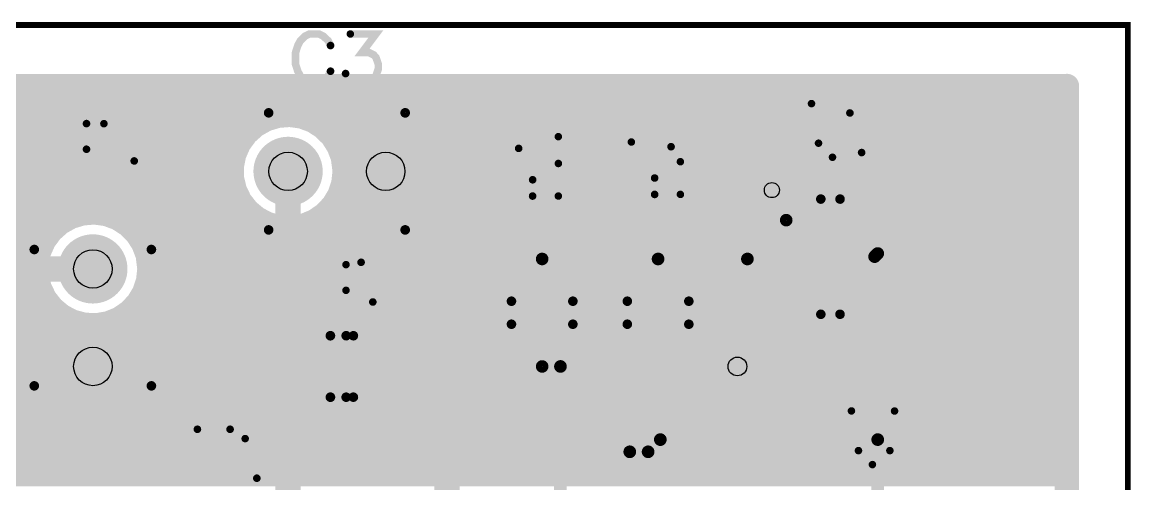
# Model space of a CAD drawing. Extents: x 0 to 1.75, y 0 to 1.35.
# Drawn here: x 0.617 to 1.753, y 0.88 to 1.353 of the extents above; entities that cross this region are included whole.
import ezdxf

# ---------------------------------------------------------------- set-up
doc = ezdxf.new("R2010")
doc.units = 0
for name, color, linetype in [('Board_Outline', 13, 'CONTINUOUS'), ('Bottom', 6, 'CONTINUOUS'), ('Bottom_Mask', 10, 'CONTINUOUS'), ('Drill_Bottom', 8, 'CONTINUOUS'), ('Drill_Top', 7, 'CONTINUOUS'), ('Top', 5, 'CONTINUOUS'), ('Top_Mask', 3, 'CONTINUOUS'), ('Top_Paste', 4, 'CONTINUOUS'), ('Top_Silk', 2, 'CONTINUOUS')]:
    doc.layers.add(name, color=color, linetype=linetype)

msp = doc.modelspace()

# ---------------------------------------------------------------- linework, layer by layer
at = {"layer": 'Board_Outline', "linetype": 'CONTINUOUS', "const_width": 0.006}
msp.add_lwpolyline([(0, 1.35), (0, 0), (1.75, 0), (1.75, 1.35), (0, 1.35)], dxfattribs=at)
at = {"layer": 'Bottom', "linetype": 'CONTINUOUS'}
for points, const_width in [([(1.675, 1.2875), (0.0625, 1.2875)], 0.025), ([(1.6875, 1.2875), (1.675, 1.2875)], 0.025), ([(1.6875, 0.0625), (1.6875, 1.2875)], 0.025), ([(0.065, 1.2626), (1.685, 1.2626)], 0.025), ([(0.8562, 1.2473), (0.8671, 1.2534)], 0.025), ([(0.8671, 1.2534), (0.879, 1.257)], 0.025), ([(0.879, 1.257), (0.8915, 1.258)], 0.025), ([(0.8915, 1.258), (0.9038, 1.2563)], 0.025), ([(0.9038, 1.2563), (0.9155, 1.252)], 0.025), ([(0.9155, 1.252), (0.926, 1.2452)], 0.025), ([(0.065, 1.2378), (0.8434, 1.2378)], 0.025), ([(0.8395, 1.2289), (0.8469, 1.239)], 0.025), ([(0.8469, 1.239), (0.8562, 1.2473)], 0.025), ([(0.926, 1.2452), (0.9349, 1.2364)], 0.025), ([(0.9363, 1.2378), (1.685, 1.2378)], 0.025), ([(0.8345, 1.2175), (0.8395, 1.2289)], 0.025), ([(0.9349, 1.2364), (0.9416, 1.2259)], 0.025), ([(0.9416, 1.2259), (0.946, 1.2143)], 0.025), ([(0.832, 1.2053), (0.8345, 1.2175)], 0.025), ([(0.946, 1.2143), (0.9478, 1.2)], 0.025), ([(0.065, 1.2129), (0.8309, 1.2129)], 0.025), ([(0.8322, 1.1928), (0.832, 1.2053)], 0.025), ([(0.9488, 1.2129), (1.685, 1.2129)], 0.025), ([(0.8351, 1.1807), (0.8322, 1.1928)], 0.025), ([(0.9478, 1.2), (0.9464, 1.1876)], 0.025), ([(0.9898, 1.2), (1.15, 1.2)], 0.026), ([(0.9898, 1.2), (0.9898, 1.1)], 0.026), ([(1.15, 1.2), (1.35, 1)], 0.026), ([(0.065, 1.188), (0.8305, 1.188)], 0.025), ([(0.8405, 1.1694), (0.8351, 1.1807)], 0.025), ([(0.9464, 1.1876), (0.9425, 1.1758)], 0.025), ([(0.9492, 1.188), (1.685, 1.188)], 0.025), ([(0.8482, 1.1596), (0.8405, 1.1694)], 0.025), ([(0.9425, 1.1758), (0.9361, 1.1651)], 0.025), ([(0.065, 1.1632), (0.8426, 1.1632)], 0.025), ([(0.679, 1.157), (0.6915, 1.158)], 0.025), ([(0.6915, 1.158), (0.7038, 1.1563)], 0.025), ([(0.8578, 1.1516), (0.8482, 1.1596)], 0.025), ([(0.9361, 1.1651), (0.9275, 1.156)], 0.025), ([(0.9371, 1.1632), (1.685, 1.1632)], 0.025), ([(0.6469, 1.139), (0.6562, 1.1473)], 0.025), ([(0.6562, 1.1473), (0.6671, 1.1534)], 0.025), ([(0.6671, 1.1534), (0.679, 1.157)], 0.025), ([(0.7038, 1.1563), (0.7155, 1.152)], 0.025), ([(0.7155, 1.152), (0.726, 1.1452)], 0.025), ([(0.8688, 1.1459), (0.8578, 1.1516)], 0.025), ([(0.8809, 1.1427), (0.8688, 1.1459)], 0.025), ([(0.9172, 1.1489), (0.9057, 1.1442)], 0.025), ([(0.9275, 1.156), (0.9172, 1.1489)], 0.025), ([(0.065, 1.1383), (0.6438, 1.1383)], 0.025), ([(0.6395, 1.1289), (0.6469, 1.139)], 0.025), ([(0.726, 1.1452), (0.7349, 1.1364)], 0.025), ([(0.7349, 1.1364), (0.7416, 1.1259)], 0.025), ([(0.7359, 1.1383), (1.685, 1.1383)], 0.025), ([(0.8934, 1.1421), (0.8809, 1.1427)], 0.025), ([(0.9057, 1.1442), (0.8934, 1.1421)], 0.025), ([(0.6345, 1.1175), (0.6395, 1.1289)], 0.025), ([(0.7416, 1.1259), (0.746, 1.1143)], 0.025), ([(0.065, 1.1134), (0.6309, 1.1134)], 0.025), ([(0.632, 1.1053), (0.6345, 1.1175)], 0.025), ([(0.746, 1.1143), (0.7478, 1.1)], 0.025), ([(0.7488, 1.1134), (1.685, 1.1134)], 0.025), ([(0.6322, 1.0928), (0.632, 1.1053)], 0.025), ([(0.9898, 1.1), (0.8898, 1)], 0.026), ([(0.6351, 1.0807), (0.6322, 1.0928)], 0.025), ([(0.7478, 1.1), (0.7464, 1.0876)], 0.025), ([(0.065, 1.0885), (0.6305, 1.0885)], 0.025), ([(0.6405, 1.0694), (0.6351, 1.0807)], 0.025), ([(0.7464, 1.0876), (0.7425, 1.0758)], 0.025), ([(0.7492, 1.0885), (1.685, 1.0885)], 0.025), ([(0.6482, 1.0596), (0.6405, 1.0694)], 0.025), ([(0.7425, 1.0758), (0.7361, 1.0651)], 0.025), ([(0.065, 1.0637), (0.6422, 1.0637)], 0.025), ([(0.6578, 1.0516), (0.6482, 1.0596)], 0.025), ([(0.7275, 1.056), (0.7172, 1.0489)], 0.025), ([(0.7361, 1.0651), (0.7275, 1.056)], 0.025), ([(0.7375, 1.0637), (1.685, 1.0637)], 0.025), ([(0.6688, 1.0459), (0.6578, 1.0516)], 0.025), ([(0.6809, 1.0427), (0.6688, 1.0459)], 0.025), ([(0.7057, 1.0442), (0.6934, 1.0421)], 0.025), ([(0.7172, 1.0489), (0.7057, 1.0442)], 0.025), ([(0.065, 1.0388), (1.685, 1.0388)], 0.025), ([(0.6934, 1.0421), (0.6809, 1.0427)], 0.025), ([(0.065, 1.0139), (1.685, 1.0139)], 0.025), ([(0.5898, 0.9), (0.6898, 1)], 0.026), ([(0.8898, 1), (0.6898, 1)], 0.026), ([(0.065, 0.9891), (1.685, 0.9891)], 0.025), ([(0.065, 0.9642), (1.685, 0.9642)], 0.025), ([(0.065, 0.9393), (1.685, 0.9393)], 0.025), ([(0.065, 0.9145), (1.685, 0.9145)], 0.025), ([(0.065, 0.8896), (1.685, 0.8896)], 0.025)]:
    msp.add_lwpolyline(points, dxfattribs=dict(at, const_width=const_width))
for points, const_width in [([(1.6688, 1.2875, 1), (1.6813, 1.2875, 1), (1.6688, 1.2875, 1)], 0.0125), ([(1.6688, 1.2875, 1), (1.6813, 1.2875, 1), (1.6688, 1.2875, 1)], 0.0125), ([(1.6812, 1.2875, 1), (1.6938, 1.2875, 1), (1.6812, 1.2875, 1)], 0.0125), ([(1.6812, 1.2875, 1), (1.6938, 1.2875, 1), (1.6812, 1.2875, 1)], 0.0125), ([(0.8608, 1.2534, 1), (0.8733, 1.2534, 1), (0.8608, 1.2534, 1)], 0.0125), ([(0.8608, 1.2534, 1), (0.8733, 1.2534, 1), (0.8608, 1.2534, 1)], 0.0125), ([(0.8728, 1.257, 1), (0.8853, 1.257, 1), (0.8728, 1.257, 1)], 0.0125), ([(0.8728, 1.257, 1), (0.8853, 1.257, 1), (0.8728, 1.257, 1)], 0.0125), ([(0.8852, 1.258, 1), (0.8977, 1.258, 1), (0.8852, 1.258, 1)], 0.0125), ([(0.8852, 1.258, 1), (0.8977, 1.258, 1), (0.8852, 1.258, 1)], 0.0125), ([(0.8976, 1.2563, 1), (0.9101, 1.2563, 1), (0.8976, 1.2563, 1)], 0.0125), ([(0.8976, 1.2563, 1), (0.9101, 1.2563, 1), (0.8976, 1.2563, 1)], 0.0125), ([(0.9093, 1.252, 1), (0.9218, 1.252, 1), (0.9093, 1.252, 1)], 0.0125), ([(0.9093, 1.252, 1), (0.9218, 1.252, 1), (0.9093, 1.252, 1)], 0.0125), ([(0.8406, 1.239, 1), (0.8531, 1.239, 1), (0.8406, 1.239, 1)], 0.0125), ([(0.8406, 1.239, 1), (0.8531, 1.239, 1), (0.8406, 1.239, 1)], 0.0125), ([(0.8499, 1.2473, 1), (0.8624, 1.2473, 1), (0.8499, 1.2473, 1)], 0.0125), ([(0.8499, 1.2473, 1), (0.8624, 1.2473, 1), (0.8499, 1.2473, 1)], 0.0125), ([(0.9198, 1.2452, 1), (0.9323, 1.2452, 1), (0.9198, 1.2452, 1)], 0.0125), ([(0.9198, 1.2452, 1), (0.9323, 1.2452, 1), (0.9198, 1.2452, 1)], 0.0125), ([(0.8333, 1.2289, 1), (0.8458, 1.2289, 1), (0.8333, 1.2289, 1)], 0.0125), ([(0.8333, 1.2289, 1), (0.8458, 1.2289, 1), (0.8333, 1.2289, 1)], 0.0125), ([(0.9286, 1.2364, 1), (0.9411, 1.2364, 1), (0.9286, 1.2364, 1)], 0.0125), ([(0.9286, 1.2364, 1), (0.9411, 1.2364, 1), (0.9286, 1.2364, 1)], 0.0125), ([(0.9354, 1.2259, 1), (0.9479, 1.2259, 1), (0.9354, 1.2259, 1)], 0.0125), ([(0.9354, 1.2259, 1), (0.9479, 1.2259, 1), (0.9354, 1.2259, 1)], 0.0125), ([(0.8282, 1.2175, 1), (0.8407, 1.2175, 1), (0.8282, 1.2175, 1)], 0.0125), ([(0.8282, 1.2175, 1), (0.8407, 1.2175, 1), (0.8282, 1.2175, 1)], 0.0125), ([(0.9055, 1.2, 1), (0.874, 1.2, 1), (0.9055, 1.2, 1)], 0.0315), ([(0.9397, 1.2143, 1), (0.9522, 1.2143, 1), (0.9397, 1.2143, 1)], 0.0125), ([(0.9397, 1.2143, 1), (0.9522, 1.2143, 1), (0.9397, 1.2143, 1)], 0.0125), ([(0.8258, 1.2053, 1), (0.8383, 1.2053, 1), (0.8258, 1.2053, 1)], 0.0125), ([(0.8258, 1.2053, 1), (0.8383, 1.2053, 1), (0.8258, 1.2053, 1)], 0.0125), ([(0.826, 1.1928, 1), (0.8385, 1.1928, 1), (0.826, 1.1928, 1)], 0.0125), ([(0.826, 1.1928, 1), (0.8385, 1.1928, 1), (0.826, 1.1928, 1)], 0.0125), ([(0.9415, 1.2, 1), (0.954, 1.2, 1), (0.9415, 1.2, 1)], 0.0125), ([(0.9415, 1.2, 1), (0.954, 1.2, 1), (0.9415, 1.2, 1)], 0.0125), ([(0.9833, 1.2, 1), (0.9963, 1.2, 1), (0.9833, 1.2, 1)], 0.013), ([(0.9833, 1.2, 1), (0.9963, 1.2, 1), (0.9833, 1.2, 1)], 0.013), ([(1.1435, 1.2, 1), (1.1565, 1.2, 1), (1.1435, 1.2, 1)], 0.013), ([(1.1435, 1.2, 1), (1.1565, 1.2, 1), (1.1435, 1.2, 1)], 0.013), ([(0.8288, 1.1807, 1), (0.8413, 1.1807, 1), (0.8288, 1.1807, 1)], 0.0125), ([(0.8288, 1.1807, 1), (0.8413, 1.1807, 1), (0.8288, 1.1807, 1)], 0.0125), ([(0.9402, 1.1876, 1), (0.9527, 1.1876, 1), (0.9402, 1.1876, 1)], 0.0125), ([(0.9402, 1.1876, 1), (0.9527, 1.1876, 1), (0.9402, 1.1876, 1)], 0.0125), ([(0.8342, 1.1694, 1), (0.8467, 1.1694, 1), (0.8342, 1.1694, 1)], 0.0125), ([(0.8342, 1.1694, 1), (0.8467, 1.1694, 1), (0.8342, 1.1694, 1)], 0.0125), ([(0.9362, 1.1758, 1), (0.9487, 1.1758, 1), (0.9362, 1.1758, 1)], 0.0125), ([(0.9362, 1.1758, 1), (0.9487, 1.1758, 1), (0.9362, 1.1758, 1)], 0.0125), ([(0.6852, 1.158, 1), (0.6977, 1.158, 1), (0.6852, 1.158, 1)], 0.0125), ([(0.6852, 1.158, 1), (0.6977, 1.158, 1), (0.6852, 1.158, 1)], 0.0125), ([(0.8419, 1.1596, 1), (0.8544, 1.1596, 1), (0.8419, 1.1596, 1)], 0.0125), ([(0.8419, 1.1596, 1), (0.8544, 1.1596, 1), (0.8419, 1.1596, 1)], 0.0125), ([(0.9298, 1.1651, 1), (0.9423, 1.1651, 1), (0.9298, 1.1651, 1)], 0.0125), ([(0.9298, 1.1651, 1), (0.9423, 1.1651, 1), (0.9298, 1.1651, 1)], 0.0125), ([(0.6499, 1.1473, 1), (0.6624, 1.1473, 1), (0.6499, 1.1473, 1)], 0.0125), ([(0.6499, 1.1473, 1), (0.6624, 1.1473, 1), (0.6499, 1.1473, 1)], 0.0125), ([(0.6608, 1.1534, 1), (0.6733, 1.1534, 1), (0.6608, 1.1534, 1)], 0.0125), ([(0.6608, 1.1534, 1), (0.6733, 1.1534, 1), (0.6608, 1.1534, 1)], 0.0125), ([(0.6728, 1.157, 1), (0.6853, 1.157, 1), (0.6728, 1.157, 1)], 0.0125), ([(0.6728, 1.157, 1), (0.6853, 1.157, 1), (0.6728, 1.157, 1)], 0.0125), ([(0.6976, 1.1563, 1), (0.7101, 1.1563, 1), (0.6976, 1.1563, 1)], 0.0125), ([(0.6976, 1.1563, 1), (0.7101, 1.1563, 1), (0.6976, 1.1563, 1)], 0.0125), ([(0.7093, 1.152, 1), (0.7218, 1.152, 1), (0.7093, 1.152, 1)], 0.0125), ([(0.7093, 1.152, 1), (0.7218, 1.152, 1), (0.7093, 1.152, 1)], 0.0125), ([(0.8515, 1.1516, 1), (0.864, 1.1516, 1), (0.8515, 1.1516, 1)], 0.0125), ([(0.8515, 1.1516, 1), (0.864, 1.1516, 1), (0.8515, 1.1516, 1)], 0.0125), ([(0.8626, 1.1459, 1), (0.8751, 1.1459, 1), (0.8626, 1.1459, 1)], 0.0125), ([(0.8626, 1.1459, 1), (0.8751, 1.1459, 1), (0.8626, 1.1459, 1)], 0.0125), ([(0.911, 1.1489, 1), (0.9235, 1.1489, 1), (0.911, 1.1489, 1)], 0.0125), ([(0.911, 1.1489, 1), (0.9235, 1.1489, 1), (0.911, 1.1489, 1)], 0.0125), ([(0.9213, 1.156, 1), (0.9338, 1.156, 1), (0.9213, 1.156, 1)], 0.0125), ([(0.9213, 1.156, 1), (0.9338, 1.156, 1), (0.9213, 1.156, 1)], 0.0125), ([(0.6406, 1.139, 1), (0.6531, 1.139, 1), (0.6406, 1.139, 1)], 0.0125), ([(0.6406, 1.139, 1), (0.6531, 1.139, 1), (0.6406, 1.139, 1)], 0.0125), ([(0.7198, 1.1452, 1), (0.7323, 1.1452, 1), (0.7198, 1.1452, 1)], 0.0125), ([(0.7198, 1.1452, 1), (0.7323, 1.1452, 1), (0.7198, 1.1452, 1)], 0.0125), ([(0.7286, 1.1364, 1), (0.7411, 1.1364, 1), (0.7286, 1.1364, 1)], 0.0125), ([(0.7286, 1.1364, 1), (0.7411, 1.1364, 1), (0.7286, 1.1364, 1)], 0.0125), ([(0.8746, 1.1427, 1), (0.8871, 1.1427, 1), (0.8746, 1.1427, 1)], 0.0125), ([(0.8746, 1.1427, 1), (0.8871, 1.1427, 1), (0.8746, 1.1427, 1)], 0.0125), ([(0.8871, 1.1421, 1), (0.8996, 1.1421, 1), (0.8871, 1.1421, 1)], 0.0125), ([(0.8871, 1.1421, 1), (0.8996, 1.1421, 1), (0.8871, 1.1421, 1)], 0.0125), ([(0.8994, 1.1442, 1), (0.9119, 1.1442, 1), (0.8994, 1.1442, 1)], 0.0125), ([(0.8994, 1.1442, 1), (0.9119, 1.1442, 1), (0.8994, 1.1442, 1)], 0.0125), ([(0.6333, 1.1289, 1), (0.6458, 1.1289, 1), (0.6333, 1.1289, 1)], 0.0125), ([(0.6333, 1.1289, 1), (0.6458, 1.1289, 1), (0.6333, 1.1289, 1)], 0.0125), ([(0.7354, 1.1259, 1), (0.7479, 1.1259, 1), (0.7354, 1.1259, 1)], 0.0125), ([(0.7354, 1.1259, 1), (0.7479, 1.1259, 1), (0.7354, 1.1259, 1)], 0.0125), ([(0.6282, 1.1175, 1), (0.6407, 1.1175, 1), (0.6282, 1.1175, 1)], 0.0125), ([(0.6282, 1.1175, 1), (0.6407, 1.1175, 1), (0.6282, 1.1175, 1)], 0.0125), ([(0.7055, 1.1, 1), (0.674, 1.1, 1), (0.7055, 1.1, 1)], 0.0315), ([(0.7397, 1.1143, 1), (0.7522, 1.1143, 1), (0.7397, 1.1143, 1)], 0.0125), ([(0.7397, 1.1143, 1), (0.7522, 1.1143, 1), (0.7397, 1.1143, 1)], 0.0125), ([(0.6258, 1.1053, 1), (0.6383, 1.1053, 1), (0.6258, 1.1053, 1)], 0.0125), ([(0.6258, 1.1053, 1), (0.6383, 1.1053, 1), (0.6258, 1.1053, 1)], 0.0125), ([(0.9833, 1.1, 1), (0.9963, 1.1, 1), (0.9833, 1.1, 1)], 0.013), ([(0.9833, 1.1, 1), (0.9963, 1.1, 1), (0.9833, 1.1, 1)], 0.013), ([(0.626, 1.0928, 1), (0.6385, 1.0928, 1), (0.626, 1.0928, 1)], 0.0125), ([(0.626, 1.0928, 1), (0.6385, 1.0928, 1), (0.626, 1.0928, 1)], 0.0125), ([(0.7415, 1.1, 1), (0.754, 1.1, 1), (0.7415, 1.1, 1)], 0.0125), ([(0.7415, 1.1, 1), (0.754, 1.1, 1), (0.7415, 1.1, 1)], 0.0125), ([(0.6288, 1.0807, 1), (0.6413, 1.0807, 1), (0.6288, 1.0807, 1)], 0.0125), ([(0.6288, 1.0807, 1), (0.6413, 1.0807, 1), (0.6288, 1.0807, 1)], 0.0125), ([(0.7402, 1.0876, 1), (0.7527, 1.0876, 1), (0.7402, 1.0876, 1)], 0.0125), ([(0.7402, 1.0876, 1), (0.7527, 1.0876, 1), (0.7402, 1.0876, 1)], 0.0125), ([(0.6342, 1.0694, 1), (0.6467, 1.0694, 1), (0.6342, 1.0694, 1)], 0.0125), ([(0.6342, 1.0694, 1), (0.6467, 1.0694, 1), (0.6342, 1.0694, 1)], 0.0125), ([(0.7362, 1.0758, 1), (0.7487, 1.0758, 1), (0.7362, 1.0758, 1)], 0.0125), ([(0.7362, 1.0758, 1), (0.7487, 1.0758, 1), (0.7362, 1.0758, 1)], 0.0125), ([(0.6419, 1.0596, 1), (0.6544, 1.0596, 1), (0.6419, 1.0596, 1)], 0.0125), ([(0.6419, 1.0596, 1), (0.6544, 1.0596, 1), (0.6419, 1.0596, 1)], 0.0125), ([(0.7213, 1.056, 1), (0.7338, 1.056, 1), (0.7213, 1.056, 1)], 0.0125), ([(0.7213, 1.056, 1), (0.7338, 1.056, 1), (0.7213, 1.056, 1)], 0.0125), ([(0.7298, 1.0651, 1), (0.7423, 1.0651, 1), (0.7298, 1.0651, 1)], 0.0125), ([(0.7298, 1.0651, 1), (0.7423, 1.0651, 1), (0.7298, 1.0651, 1)], 0.0125), ([(0.6515, 1.0516, 1), (0.664, 1.0516, 1), (0.6515, 1.0516, 1)], 0.0125), ([(0.6515, 1.0516, 1), (0.664, 1.0516, 1), (0.6515, 1.0516, 1)], 0.0125), ([(0.6626, 1.0459, 1), (0.6751, 1.0459, 1), (0.6626, 1.0459, 1)], 0.0125), ([(0.6626, 1.0459, 1), (0.6751, 1.0459, 1), (0.6626, 1.0459, 1)], 0.0125), ([(0.6994, 1.0442, 1), (0.7119, 1.0442, 1), (0.6994, 1.0442, 1)], 0.0125), ([(0.6994, 1.0442, 1), (0.7119, 1.0442, 1), (0.6994, 1.0442, 1)], 0.0125), ([(0.711, 1.0489, 1), (0.7235, 1.0489, 1), (0.711, 1.0489, 1)], 0.0125), ([(0.711, 1.0489, 1), (0.7235, 1.0489, 1), (0.711, 1.0489, 1)], 0.0125), ([(0.6746, 1.0427, 1), (0.6871, 1.0427, 1), (0.6746, 1.0427, 1)], 0.0125), ([(0.6746, 1.0427, 1), (0.6871, 1.0427, 1), (0.6746, 1.0427, 1)], 0.0125), ([(0.6871, 1.0421, 1), (0.6996, 1.0421, 1), (0.6871, 1.0421, 1)], 0.0125), ([(0.6871, 1.0421, 1), (0.6996, 1.0421, 1), (0.6871, 1.0421, 1)], 0.0125), ([(0.6833, 1, 1), (0.6963, 1, 1), (0.6833, 1, 1)], 0.013), ([(0.6833, 1, 1), (0.6963, 1, 1), (0.6833, 1, 1)], 0.013), ([(0.8833, 1, 1), (0.8963, 1, 1), (0.8833, 1, 1)], 0.013), ([(0.8833, 1, 1), (0.8963, 1, 1), (0.8833, 1, 1)], 0.013), ([(1.36, 1, 1), (1.34, 1, 1), (1.36, 1, 1)], 0.02), ([(1.3435, 1, 1), (1.3565, 1, 1), (1.3435, 1, 1)], 0.013)]:
    msp.add_lwpolyline(points, format="xyb", dxfattribs=dict(at, const_width=const_width))
at = {"layer": 'Bottom'}
for points in [[(0.9583, 1.2315), (1.0213, 1.2315), (0.9583, 1.1685), (1.0213, 1.1685)], [(0.6583, 1.0315), (0.7213, 1.0315), (0.6583, 0.9685), (0.7213, 0.9685)]]:
    msp.add_solid(points, dxfattribs=at)
at = {"layer": 'Bottom_Mask', "linetype": 'CONTINUOUS', "const_width": 0.0355}
for points in [[(0.9075, 1.2, 1), (0.872, 1.2, 1), (0.9075, 1.2, 1)], [(0.872, 1.2, 1), (0.9075, 1.2, 1), (0.872, 1.2, 1)], [(0.7075, 1.1, 1), (0.672, 1.1, 1), (0.7075, 1.1, 1)], [(0.672, 1.1, 1), (0.7075, 1.1, 1), (0.672, 1.1, 1)]]:
    msp.add_lwpolyline(points, format="xyb", dxfattribs=at)
at = {"layer": 'Bottom_Mask'}
for points in [[(0.9543, 1.2355), (1.0253, 1.2355), (0.9543, 1.1645), (1.0253, 1.1645)], [(0.6543, 1.0355), (0.7253, 1.0355), (0.6543, 0.9645), (0.7253, 0.9645)]]:
    msp.add_solid(points, dxfattribs=at)
at = {"layer": 'Drill_Bottom'}
for centre, radius in [((0.8898, 1.2), 0.0197), ((0.9898, 1.2), 0.0197), ((0.6898, 1.1), 0.0197), ((0.6898, 1), 0.0197), ((1.35, 1), 0.0096)]:
    msp.add_circle(centre, radius, dxfattribs=at)
at = {"layer": 'Drill_Top'}
for centre, radius in [((0.8898, 1.2), 0.0197), ((0.9898, 1.2), 0.0197), ((0.6898, 1.1), 0.0197), ((0.6898, 1), 0.0197), ((1.35, 1), 0.0096)]:
    msp.add_circle(centre, radius, dxfattribs=at)
at = {"layer": 'Top', "linetype": 'CONTINUOUS'}
for points, const_width in [([(0.9055, 1.2, 1), (0.874, 1.2, 1), (0.9055, 1.2, 1)], 0.0315), ([(0.8833, 1.2, 1), (0.8963, 1.2, 1), (0.8833, 1.2, 1)], 0.013), ([(0.9833, 1.2, 1), (0.9963, 1.2, 1), (0.9833, 1.2, 1)], 0.013), ([(0.9895, 1.1938, 1), (1.0025, 1.1938, 1), (0.9895, 1.1938, 1)], 0.013), ([(0.9895, 1.1938, 1), (1.0025, 1.1938, 1), (0.9895, 1.1938, 1)], 0.013), ([(1.3968, 1.15, 1), (1.4032, 1.15, 1), (1.3968, 1.15, 1)], 0.0065), ([(0.7055, 1.1, 1), (0.674, 1.1, 1), (0.7055, 1.1, 1)], 0.0315), ([(0.6833, 1.1, 1), (0.6963, 1.1, 1), (0.6833, 1.1, 1)], 0.013), ([(1.1468, 1.1102, 1), (1.1532, 1.1102, 1), (1.1468, 1.1102, 1)], 0.0065), ([(1.2655, 1.1102, 1), (1.272, 1.1102, 1), (1.2655, 1.1102, 1)], 0.0065), ([(1.2655, 1.1102, 1), (1.272, 1.1102, 1), (1.2655, 1.1102, 1)], 0.0065), ([(1.357, 1.1102, 1), (1.3635, 1.1102, 1), (1.357, 1.1102, 1)], 0.0065), ([(1.357, 1.1102, 1), (1.3635, 1.1102, 1), (1.357, 1.1102, 1)], 0.0065), ([(1.4873, 1.1126, 1), (1.4938, 1.1126, 1), (1.4873, 1.1126, 1)], 0.0065), ([(1.4905, 1.1158, 1), (1.497, 1.1158, 1), (1.4905, 1.1158, 1)], 0.0065), ([(1.4905, 1.1158, 1), (1.497, 1.1158, 1), (1.4905, 1.1158, 1)], 0.0065), ([(1.3935, 1.0752, 1), (1.4065, 1.0752, 1), (1.3935, 1.0752, 1)], 0.013), ([(1.3935, 1.05, 1), (1.4065, 1.05, 1), (1.3935, 1.05, 1)], 0.013), ([(1.3935, 1.05, 1), (1.4065, 1.05, 1), (1.3935, 1.05, 1)], 0.013), ([(0.8833, 1, 1), (0.8963, 1, 1), (0.8833, 1, 1)], 0.013), ([(0.8833, 1, 1), (0.8963, 1, 1), (0.8833, 1, 1)], 0.013), ([(0.9895, 1, 1), (1.0025, 1, 1), (0.9895, 1, 1)], 0.013), ([(0.9895, 1, 1), (1.0025, 1, 1), (0.9895, 1, 1)], 0.013), ([(0.9935, 1, 1), (1.0065, 1, 1), (0.9935, 1, 1)], 0.013), ([(0.9935, 1, 1), (1.0065, 1, 1), (0.9935, 1, 1)], 0.013), ([(1.2622, 1, 1), (1.2752, 1, 1), (1.2622, 1, 1)], 0.013), ([(1.36, 1, 1), (1.34, 1, 1), (1.36, 1, 1)], 0.02), ([(1.3435, 1, 1), (1.3565, 1, 1), (1.3435, 1, 1)], 0.013), ([(1.3435, 1, 1), (1.3565, 1, 1), (1.3435, 1, 1)], 0.013), ([(1.1468, 1, 1), (1.1532, 1, 1), (1.1468, 1, 1)], 0.0065), ([(1.1655, 1, 1), (1.172, 1, 1), (1.1655, 1, 1)], 0.0065), ([(1.1655, 1, 1), (1.172, 1, 1), (1.1655, 1, 1)], 0.0065), ([(1.0459, 0.9476, 1), (1.0589, 0.9476, 1), (1.0459, 0.9476, 1)], 0.013), ([(1.0459, 0.9476, 1), (1.0589, 0.9476, 1), (1.0459, 0.9476, 1)], 0.013), ([(1.2678, 0.925, 1), (1.2743, 0.925, 1), (1.2678, 0.925, 1)], 0.0065), ([(1.2678, 0.925, 1), (1.2743, 0.925, 1), (1.2678, 0.925, 1)], 0.0065), ([(1.4905, 0.925, 1), (1.497, 0.925, 1), (1.4905, 0.925, 1)], 0.0065), ([(1.4905, 0.925, 1), (1.497, 0.925, 1), (1.4905, 0.925, 1)], 0.0065), ([(1.4905, 0.925, 1), (1.497, 0.925, 1), (1.4905, 0.925, 1)], 0.0065), ([(1.2365, 0.9125, 1), (1.243, 0.9125, 1), (1.2365, 0.9125, 1)], 0.0065), ([(1.2553, 0.9125, 1), (1.2618, 0.9125, 1), (1.2553, 0.9125, 1)], 0.0065), ([(1.2553, 0.9125, 1), (1.2618, 0.9125, 1), (1.2553, 0.9125, 1)], 0.0065)]:
    msp.add_lwpolyline(points, format="xyb", dxfattribs=dict(at, const_width=const_width))
for points, const_width in [([(0.8898, 1.2), (0.8898, 1)], 0.026), ([(0.996, 1.1938), (0.9898, 1.2)], 0.026), ([(0.996, 1), (0.996, 1.1938)], 0.026), ([(1.3602, 1.1102), (1.4, 1.15)], 0.013), ([(0.6898, 1.1), (0.5398, 1.1)], 0.026), ([(1.15, 1.1102), (1.2687, 1.1102)], 0.013), ([(1.2687, 1.1102), (1.3602, 1.1102)], 0.013), ([(1.4906, 1.1126), (1.4938, 1.1158)], 0.013), ([(1.4938, 1.1158), (1.4938, 0.925)], 0.013), ([(1.4, 1.0752), (1.4, 1.05)], 0.026), ([(1.4, 1.05), (1.35, 1)], 0.026), ([(0.8898, 1), (0.8898, 0.85)], 0.026), ([(1, 1), (0.996, 1)], 0.026), ([(1.0524, 0.9476), (1, 1)], 0.026), ([(1.2687, 1), (1.35, 1)], 0.026), ([(1.1687, 1), (1.15, 1)], 0.013), ([(1.1687, 0.725), (1.1687, 1)], 0.013), ([(1.0524, 0.85), (1.0524, 0.9476)], 0.026), ([(1.271, 0.925), (1.2585, 0.9125)], 0.013), ([(1.4938, 0.925), (1.271, 0.925)], 0.013), ([(1.4938, 0.925), (1.4938, 0.7375)], 0.013), ([(1.2585, 0.9125), (1.2398, 0.9125)], 0.013)]:
    msp.add_lwpolyline(points, dxfattribs=dict(at, const_width=const_width))
at = {"layer": 'Top'}
for points in [[(0.9583, 1.2315), (1.0213, 1.2315), (0.9583, 1.1685), (1.0213, 1.1685)], [(1.3793, 1.1628), (1.4207, 1.1628), (1.3793, 1.1372), (1.4207, 1.1372)], [(1.1146, 1.1417), (1.1854, 1.1417), (1.1146, 1.0787), (1.1854, 1.0787)], [(1.2333, 1.1417), (1.3042, 1.1417), (1.2333, 1.0787), (1.3042, 1.0787)], [(1.4699, 1.1254), (1.5112, 1.1254), (1.4699, 1.0998), (1.5112, 1.0998)], [(1.3793, 1.088), (1.4207, 1.088), (1.3793, 1.0624), (1.4207, 1.0624)], [(0.8583, 1.0354), (0.9213, 1.0354), (0.8583, 0.9646), (0.9213, 0.9646)], [(0.9685, 1.0354), (1.0315, 1.0354), (0.9685, 0.9646), (1.0315, 0.9646)], [(0.6583, 1.0315), (0.7213, 1.0315), (0.6583, 0.9685), (0.7213, 0.9685)], [(1.1146, 1.0315), (1.1854, 1.0315), (1.1146, 0.9685), (1.1854, 0.9685)], [(1.2333, 1.0315), (1.3042, 1.0315), (1.2333, 0.9685), (1.3042, 0.9685)], [(1.2043, 0.944), (1.2752, 0.944), (1.2043, 0.881), (1.2752, 0.881)]]:
    msp.add_solid(points, dxfattribs=at)
at = {"layer": 'Top_Mask', "linetype": 'CONTINUOUS', "const_width": 0.0355}
for points in [[(0.9075, 1.2, 1), (0.872, 1.2, 1), (0.9075, 1.2, 1)], [(0.872, 1.2, 1), (0.9075, 1.2, 1), (0.872, 1.2, 1)], [(0.7075, 1.1, 1), (0.672, 1.1, 1), (0.7075, 1.1, 1)], [(0.672, 1.1, 1), (0.7075, 1.1, 1), (0.672, 1.1, 1)]]:
    msp.add_lwpolyline(points, format="xyb", dxfattribs=at)
at = {"layer": 'Top_Mask'}
for points in [[(0.9543, 1.2355), (1.0253, 1.2355), (0.9543, 1.1645), (1.0253, 1.1645)], [(1.3753, 1.1668), (1.4247, 1.1668), (1.3753, 1.1332), (1.4247, 1.1332)], [(1.1106, 1.1457), (1.1894, 1.1457), (1.1106, 1.0747), (1.1894, 1.0747)], [(1.2293, 1.1457), (1.3082, 1.1457), (1.2293, 1.0747), (1.3082, 1.0747)], [(1.4659, 1.1294), (1.5152, 1.1294), (1.4659, 1.0958), (1.5152, 1.0958)], [(1.3753, 1.092), (1.4247, 1.092), (1.3753, 1.0584), (1.4247, 1.0584)], [(0.6543, 1.0355), (0.7253, 1.0355), (0.6543, 0.9645), (0.7253, 0.9645)], [(0.8543, 1.0394), (0.9253, 1.0394), (0.8543, 0.9606), (0.9253, 0.9606)], [(0.9645, 1.0394), (1.0355, 1.0394), (0.9645, 0.9606), (1.0355, 0.9606)], [(1.1106, 1.0355), (1.1894, 1.0355), (1.1106, 0.9645), (1.1894, 0.9645)], [(1.2293, 1.0355), (1.3082, 1.0355), (1.2293, 0.9645), (1.3082, 0.9645)], [(1.2003, 0.948), (1.2792, 0.948), (1.2003, 0.877), (1.2792, 0.877)]]:
    msp.add_solid(points, dxfattribs=at)
at = {"layer": 'Top_Paste'}
for points in [[(1.3833, 1.1588), (1.4167, 1.1588), (1.3833, 1.1412), (1.4167, 1.1412)], [(1.1186, 1.1377), (1.1814, 1.1377), (1.1186, 1.0827), (1.1814, 1.0827)], [(1.2373, 1.1377), (1.3002, 1.1377), (1.2373, 1.0827), (1.3002, 1.0827)], [(1.4739, 1.1214), (1.5072, 1.1214), (1.4739, 1.1038), (1.5072, 1.1038)], [(1.3833, 1.084), (1.4167, 1.084), (1.3833, 1.0664), (1.4167, 1.0664)], [(0.8623, 1.0314), (0.9173, 1.0314), (0.8623, 0.9686), (0.9173, 0.9686)], [(0.9725, 1.0314), (1.0275, 1.0314), (0.9725, 0.9686), (1.0275, 0.9686)], [(1.1186, 1.0275), (1.1814, 1.0275), (1.1186, 0.9725), (1.1814, 0.9725)], [(1.2373, 1.0275), (1.3002, 1.0275), (1.2373, 0.9725), (1.3002, 0.9725)], [(1.2083, 0.94), (1.2712, 0.94), (1.2083, 0.885), (1.2712, 0.885)]]:
    msp.add_solid(points, dxfattribs=at)
at = {"layer": 'Top_Silk', "linetype": 'CONTINUOUS'}
for points, const_width in [([(0.9332, 1.329), (0.9309, 1.3338), (0.926, 1.3386), (0.9213, 1.3409), (0.9117, 1.3409), (0.9069, 1.3386), (0.9022, 1.3338), (0.8997, 1.329), (0.8974, 1.3218), (0.8974, 1.3098), (0.8997, 1.3027), (0.9022, 1.2979), (0.9069, 1.2931), (0.9117, 1.2907), (0.9213, 1.2907), (0.926, 1.2931), (0.9309, 1.2979), (0.9332, 1.3027)], 0.0077), ([(0.9535, 1.3409), (0.9797, 1.3409), (0.9654, 1.3218), (0.9726, 1.3218), (0.9774, 1.3194), (0.9797, 1.317), (0.9822, 1.3098), (0.9822, 1.3051), (0.9797, 1.2979), (0.975, 1.2931), (0.9678, 1.2907), (0.9606, 1.2907), (0.9535, 1.2931), (0.9511, 1.2955), (0.9487, 1.3003)], 0.0077), ([(1.4259, 1.2695), (1.4211, 1.2672), (1.4163, 1.2624), (1.414, 1.2576), (1.4115, 1.2504), (1.4115, 1.2384), (1.414, 1.2312), (1.4163, 1.2265), (1.4211, 1.2217), (1.4259, 1.2193), (1.4355, 1.2193), (1.4403, 1.2217), (1.445, 1.2265), (1.4474, 1.2312), (1.4498, 1.2384), (1.4498, 1.2504), (1.4474, 1.2576), (1.445, 1.2624), (1.4403, 1.2672), (1.4355, 1.2695), (1.4259, 1.2695)], 0.0077), ([(1.4653, 1.2599), (1.4701, 1.2623), (1.4773, 1.2694), (1.4773, 1.2193)], 0.0077), ([(0.6832, 1.249), (0.6809, 1.2538), (0.676, 1.2586), (0.6713, 1.2609), (0.6617, 1.2609), (0.6569, 1.2586), (0.6522, 1.2538), (0.6497, 1.249), (0.6474, 1.2418), (0.6474, 1.2298), (0.6497, 1.2227), (0.6522, 1.2179), (0.6569, 1.2131), (0.6617, 1.2107), (0.6713, 1.2107), (0.676, 1.2131), (0.6809, 1.2179), (0.6832, 1.2227)], 0.0077), ([(0.7011, 1.2489), (0.7011, 1.2513), (0.7035, 1.2561), (0.7059, 1.2585), (0.7107, 1.2609), (0.7202, 1.2609), (0.725, 1.2585), (0.7274, 1.2561), (0.7298, 1.2513), (0.7298, 1.2466), (0.7274, 1.2418), (0.7226, 1.2346), (0.6987, 1.2107), (0.7322, 1.2107)], 0.0077), ([(0.8698, 1.26), (0.8604, 1.2593), (0.8513, 1.2571), (0.8426, 1.2535), (0.8345, 1.2486), (0.8274, 1.2424), (0.8212, 1.2353), (0.8163, 1.2273), (0.8127, 1.2186), (0.8105, 1.2094), (0.8098, 1.2), (0.8105, 1.1906), (0.8127, 1.1814), (0.8163, 1.1727), (0.8212, 1.1647), (0.8274, 1.1576), (0.8345, 1.1514), (0.8426, 1.1465), (0.8513, 1.1429), (0.8604, 1.1407), (0.8698, 1.14)], 0.0098), ([(1.0097, 1.26), (0.8698, 1.26)], 0.0098), ([(1.0097, 1.14), (1.0191, 1.1407), (1.0283, 1.1429), (1.037, 1.1465), (1.045, 1.1514), (1.0522, 1.1576), (1.0583, 1.1647), (1.0632, 1.1727), (1.0668, 1.1814), (1.069, 1.1906), (1.0698, 1.2), (1.069, 1.2094), (1.0668, 1.2186), (1.0632, 1.2273), (1.0583, 1.2353), (1.0522, 1.2424), (1.045, 1.2486), (1.037, 1.2535), (1.0283, 1.2571), (1.0191, 1.2593), (1.0097, 1.26)], 0.0098), ([(1.2414, 1.2301), (1.2414, 1.2564), (1.2605, 1.2421), (1.2605, 1.2493), (1.2629, 1.254), (1.2653, 1.2564), (1.2725, 1.2588), (1.2772, 1.2588), (1.2844, 1.2564), (1.2892, 1.2516), (1.2916, 1.2445), (1.2916, 1.2373), (1.2892, 1.2301), (1.2868, 1.2278), (1.282, 1.2253)], 0.0077), ([(1.126, 1.2236), (1.1235, 1.2284), (1.1164, 1.2356), (1.1666, 1.2356)], 0.0077), ([(1.4331, 1.2289), (1.4474, 1.2145)], 0.0077), ([(1.1403, 1.1747), (1.1403, 1.1962), (1.1378, 1.2033), (1.1355, 1.2058), (1.1307, 1.2081), (1.1259, 1.2081), (1.1212, 1.2058), (1.1187, 1.2033), (1.1163, 1.1962), (1.1163, 1.1747), (1.1666, 1.1747)], 0.0077), ([(1.1403, 1.1914), (1.1666, 1.2081)], 0.0077), ([(1.2653, 1.1764), (1.2653, 1.1979), (1.2628, 1.2051), (1.2605, 1.2075), (1.2557, 1.2099), (1.2509, 1.2099), (1.2462, 1.2075), (1.2437, 1.2051), (1.2413, 1.1979), (1.2413, 1.1764), (1.2916, 1.1764)], 0.0077), ([(1.2653, 1.1932), (1.2916, 1.2099)], 0.0077), ([(0.7498, 1.1199), (0.749, 1.1293), (0.7468, 1.1385), (0.7432, 1.1472), (0.7383, 1.1552), (0.7322, 1.1624), (0.7251, 1.1685), (0.717, 1.1735), (0.7083, 1.1771), (0.6992, 1.1793), (0.6898, 1.18), (0.6804, 1.1793), (0.6712, 1.1771), (0.6625, 1.1735), (0.6545, 1.1685), (0.6473, 1.1624), (0.6412, 1.1552), (0.6363, 1.1472), (0.6327, 1.1385), (0.6305, 1.1293), (0.6298, 1.1199)], 0.0098), ([(1.4354, 1.1716), (1.4354, 1.0535)], 0.0098), ([(1.4551, 1.1716), (1.4354, 1.1716)], 0.0098), ([(1.4551, 1.0535), (1.4551, 1.1716)], 0.0098), ([(1.0097, 1.14), (0.8698, 1.14)], 0.0098), ([(0.6298, 0.9801), (0.6298, 1.1199)], 0.0098), ([(0.7498, 0.9801), (0.7498, 1.1199)], 0.0098), ([(0.9645, 1.1068), (0.9693, 1.1092), (0.9765, 1.1163), (0.9765, 1.0661)], 0.0077), ([(0.9491, 1.1044), (0.9467, 1.1092), (0.9419, 1.114), (0.9372, 1.1164), (0.9276, 1.1164), (0.9228, 1.114), (0.918, 1.1092), (0.9156, 1.1044), (0.9132, 1.0973), (0.9132, 1.0853), (0.9156, 1.0781), (0.918, 1.0733), (0.9228, 1.0686), (0.9276, 1.0661), (0.9372, 1.0661), (0.9419, 1.0686), (0.9467, 1.0733), (0.9491, 1.0781)], 0.0077), ([(1.1185, 1.0433), (1.1185, 1.0669)], 0.0098), ([(1.1815, 1.0433), (1.1815, 1.0669)], 0.0098), ([(1.2373, 1.0433), (1.2373, 1.0669)], 0.0098), ([(1.3002, 1.0433), (1.3002, 1.0669)], 0.0098), ([(1.4354, 1.0535), (1.4551, 1.0535)], 0.0098), ([(0.9567, 1.0315), (0.9331, 1.0315)], 0.0098), ([(0.9492, 1.0315), (0.9492, 0.9685)], 0.0098), ([(0.9567, 1.0315), (0.9567, 0.9685)], 0.0098), ([(0.6298, 0.9801), (0.6305, 0.9707), (0.6327, 0.9615), (0.6363, 0.9528), (0.6412, 0.9448), (0.6473, 0.9376), (0.6545, 0.9315), (0.6625, 0.9265), (0.6712, 0.9229), (0.6804, 0.9207), (0.6898, 0.92), (0.6992, 0.9207), (0.7083, 0.9229), (0.717, 0.9265), (0.7251, 0.9315), (0.7322, 0.9376), (0.7383, 0.9448), (0.7432, 0.9528), (0.7468, 0.9615), (0.749, 0.9707), (0.7498, 0.9801)], 0.0098), ([(0.9567, 0.9685), (0.9331, 0.9685)], 0.0098), ([(1.4668, 0.9544), (1.4621, 0.952), (1.4573, 0.9472), (1.4549, 0.9424), (1.4524, 0.9352), (1.4524, 0.9233), (1.4549, 0.9161), (1.4573, 0.9114), (1.4621, 0.9066), (1.4668, 0.9042), (1.4764, 0.9042), (1.4812, 0.9066), (1.4859, 0.9114), (1.4883, 0.9161), (1.4907, 0.9233), (1.4907, 0.9352), (1.4883, 0.9424), (1.4859, 0.9472), (1.4812, 0.952), (1.4764, 0.9544), (1.4668, 0.9544)], 0.0077), ([(1.511, 0.9543), (1.5372, 0.9543), (1.5229, 0.9352), (1.5301, 0.9352), (1.5349, 0.9328), (1.5372, 0.9304), (1.5397, 0.9233), (1.5397, 0.9185), (1.5372, 0.9113), (1.5325, 0.9065), (1.5253, 0.9041), (1.5181, 0.9041), (1.511, 0.9065), (1.5086, 0.9089), (1.5062, 0.9137)], 0.0077), ([(0.8458, 0.926), (0.8506, 0.9284), (0.8578, 0.9356), (0.8578, 0.8854)], 0.0077), ([(0.7969, 0.9356), (0.7969, 0.8997), (0.7992, 0.8926), (0.804, 0.8878), (0.8112, 0.8854), (0.816, 0.8854), (0.8232, 0.8878), (0.828, 0.8926), (0.8303, 0.8997), (0.8303, 0.9356)], 0.0077), ([(1.474, 0.9137), (1.4883, 0.8994)], 0.0077)]:
    msp.add_lwpolyline(points, dxfattribs=dict(at, const_width=const_width))
for points, const_width in [([(0.9516, 1.3409, 1), (0.9554, 1.3409, 1), (0.9516, 1.3409, 1)], 0.0039), ([(0.9313, 1.329, 1), (0.9352, 1.329, 1), (0.9313, 1.329, 1)], 0.0039), ([(0.9313, 1.3027, 1), (0.9352, 1.3027, 1), (0.9313, 1.3027, 1)], 0.0039), ([(0.9467, 1.3003, 1), (0.9506, 1.3003, 1), (0.9467, 1.3003, 1)], 0.0039), ([(1.424, 1.2695, 1), (1.4278, 1.2695, 1), (1.424, 1.2695, 1)], 0.0039), ([(0.8674, 1.26, 1), (0.8723, 1.26, 1), (0.8674, 1.26, 1)], 0.0049), ([(0.8674, 1.26, 1), (0.8723, 1.26, 1), (0.8674, 1.26, 1)], 0.0049), ([(1.0072, 1.26, 1), (1.0122, 1.26, 1), (1.0072, 1.26, 1)], 0.0049), ([(1.0072, 1.26, 1), (1.0122, 1.26, 1), (1.0072, 1.26, 1)], 0.0049), ([(1.4633, 1.2599, 1), (1.4672, 1.2599, 1), (1.4633, 1.2599, 1)], 0.0039), ([(0.6813, 1.249, 1), (0.6852, 1.249, 1), (0.6813, 1.249, 1)], 0.0039), ([(0.6992, 1.2489, 1), (0.703, 1.2489, 1), (0.6992, 1.2489, 1)], 0.0039), ([(1.1647, 1.2356, 1), (1.1685, 1.2356, 1), (1.1647, 1.2356, 1)], 0.0039), ([(0.6813, 1.2227, 1), (0.6852, 1.2227, 1), (0.6813, 1.2227, 1)], 0.0039), ([(1.124, 1.2236, 1), (1.1279, 1.2236, 1), (1.124, 1.2236, 1)], 0.0039), ([(1.2395, 1.2301, 1), (1.2433, 1.2301, 1), (1.2395, 1.2301, 1)], 0.0039), ([(1.2801, 1.2253, 1), (1.284, 1.2253, 1), (1.2801, 1.2253, 1)], 0.0039), ([(1.4312, 1.2289, 1), (1.435, 1.2289, 1), (1.4312, 1.2289, 1)], 0.0039), ([(1.4455, 1.2145, 1), (1.4493, 1.2145, 1), (1.4455, 1.2145, 1)], 0.0039), ([(1.4753, 1.2193, 1), (1.4792, 1.2193, 1), (1.4753, 1.2193, 1)], 0.0039), ([(0.7302, 1.2107, 1), (0.7341, 1.2107, 1), (0.7302, 1.2107, 1)], 0.0039), ([(1.1647, 1.2081, 1), (1.1685, 1.2081, 1), (1.1647, 1.2081, 1)], 0.0039), ([(1.2897, 1.2099, 1), (1.2935, 1.2099, 1), (1.2897, 1.2099, 1)], 0.0039), ([(1.1383, 1.1914, 1), (1.1422, 1.1914, 1), (1.1383, 1.1914, 1)], 0.0039), ([(1.2633, 1.1932, 1), (1.2672, 1.1932, 1), (1.2633, 1.1932, 1)], 0.0039), ([(1.1383, 1.1747, 1), (1.1422, 1.1747, 1), (1.1383, 1.1747, 1)], 0.0039), ([(1.1647, 1.1747, 1), (1.1685, 1.1747, 1), (1.1647, 1.1747, 1)], 0.0039), ([(1.2633, 1.1764, 1), (1.2672, 1.1764, 1), (1.2633, 1.1764, 1)], 0.0039), ([(1.2897, 1.1764, 1), (1.2935, 1.1764, 1), (1.2897, 1.1764, 1)], 0.0039), ([(1.433, 1.1716, 1), (1.4379, 1.1716, 1), (1.433, 1.1716, 1)], 0.0049), ([(1.433, 1.1716, 1), (1.4379, 1.1716, 1), (1.433, 1.1716, 1)], 0.0049), ([(1.4527, 1.1716, 1), (1.4576, 1.1716, 1), (1.4527, 1.1716, 1)], 0.0049), ([(1.4527, 1.1716, 1), (1.4576, 1.1716, 1), (1.4527, 1.1716, 1)], 0.0049), ([(0.8674, 1.14, 1), (0.8723, 1.14, 1), (0.8674, 1.14, 1)], 0.0049), ([(0.8674, 1.14, 1), (0.8723, 1.14, 1), (0.8674, 1.14, 1)], 0.0049), ([(1.0072, 1.14, 1), (1.0122, 1.14, 1), (1.0072, 1.14, 1)], 0.0049), ([(1.0072, 1.14, 1), (1.0122, 1.14, 1), (1.0072, 1.14, 1)], 0.0049), ([(0.6273, 1.1199, 1), (0.6322, 1.1199, 1), (0.6273, 1.1199, 1)], 0.0049), ([(0.6273, 1.1199, 1), (0.6322, 1.1199, 1), (0.6273, 1.1199, 1)], 0.0049), ([(0.7473, 1.1199, 1), (0.7522, 1.1199, 1), (0.7473, 1.1199, 1)], 0.0049), ([(0.7473, 1.1199, 1), (0.7522, 1.1199, 1), (0.7473, 1.1199, 1)], 0.0049), ([(0.9472, 1.1044, 1), (0.951, 1.1044, 1), (0.9472, 1.1044, 1)], 0.0039), ([(0.9626, 1.1068, 1), (0.9665, 1.1068, 1), (0.9626, 1.1068, 1)], 0.0039), ([(0.9472, 1.0781, 1), (0.951, 1.0781, 1), (0.9472, 1.0781, 1)], 0.0039), ([(0.9746, 1.0661, 1), (0.9785, 1.0661, 1), (0.9746, 1.0661, 1)], 0.0039), ([(1.1161, 1.0669, 1), (1.121, 1.0669, 1), (1.1161, 1.0669, 1)], 0.0049), ([(1.179, 1.0669, 1), (1.1839, 1.0669, 1), (1.179, 1.0669, 1)], 0.0049), ([(1.2348, 1.0669, 1), (1.2397, 1.0669, 1), (1.2348, 1.0669, 1)], 0.0049), ([(1.2978, 1.0669, 1), (1.3027, 1.0669, 1), (1.2978, 1.0669, 1)], 0.0049), ([(1.433, 1.0535, 1), (1.4379, 1.0535, 1), (1.433, 1.0535, 1)], 0.0049), ([(1.433, 1.0535, 1), (1.4379, 1.0535, 1), (1.433, 1.0535, 1)], 0.0049), ([(1.4527, 1.0535, 1), (1.4576, 1.0535, 1), (1.4527, 1.0535, 1)], 0.0049), ([(1.4527, 1.0535, 1), (1.4576, 1.0535, 1), (1.4527, 1.0535, 1)], 0.0049), ([(1.1161, 1.0433, 1), (1.121, 1.0433, 1), (1.1161, 1.0433, 1)], 0.0049), ([(1.179, 1.0433, 1), (1.1839, 1.0433, 1), (1.179, 1.0433, 1)], 0.0049), ([(1.2348, 1.0433, 1), (1.2397, 1.0433, 1), (1.2348, 1.0433, 1)], 0.0049), ([(1.2978, 1.0433, 1), (1.3027, 1.0433, 1), (1.2978, 1.0433, 1)], 0.0049), ([(0.9306, 1.0315, 1), (0.9356, 1.0315, 1), (0.9306, 1.0315, 1)], 0.0049), ([(0.9468, 1.0315, 1), (0.9517, 1.0315, 1), (0.9468, 1.0315, 1)], 0.0049), ([(0.9542, 1.0315, 1), (0.9591, 1.0315, 1), (0.9542, 1.0315, 1)], 0.0049), ([(0.9542, 1.0315, 1), (0.9591, 1.0315, 1), (0.9542, 1.0315, 1)], 0.0049), ([(0.6273, 0.9801, 1), (0.6322, 0.9801, 1), (0.6273, 0.9801, 1)], 0.0049), ([(0.6273, 0.9801, 1), (0.6322, 0.9801, 1), (0.6273, 0.9801, 1)], 0.0049), ([(0.7473, 0.9801, 1), (0.7522, 0.9801, 1), (0.7473, 0.9801, 1)], 0.0049), ([(0.7473, 0.9801, 1), (0.7522, 0.9801, 1), (0.7473, 0.9801, 1)], 0.0049), ([(0.9306, 0.9685, 1), (0.9356, 0.9685, 1), (0.9306, 0.9685, 1)], 0.0049), ([(0.9468, 0.9685, 1), (0.9517, 0.9685, 1), (0.9468, 0.9685, 1)], 0.0049), ([(0.9542, 0.9685, 1), (0.9591, 0.9685, 1), (0.9542, 0.9685, 1)], 0.0049), ([(0.9542, 0.9685, 1), (0.9591, 0.9685, 1), (0.9542, 0.9685, 1)], 0.0049), ([(1.4649, 0.9544, 1), (1.4687, 0.9544, 1), (1.4649, 0.9544, 1)], 0.0039), ([(1.5091, 0.9543, 1), (1.5129, 0.9543, 1), (1.5091, 0.9543, 1)], 0.0039), ([(0.7949, 0.9356, 1), (0.7988, 0.9356, 1), (0.7949, 0.9356, 1)], 0.0039), ([(0.8284, 0.9356, 1), (0.8323, 0.9356, 1), (0.8284, 0.9356, 1)], 0.0039), ([(0.8439, 0.926, 1), (0.8477, 0.926, 1), (0.8439, 0.926, 1)], 0.0039), ([(1.4721, 0.9137, 1), (1.4759, 0.9137, 1), (1.4721, 0.9137, 1)], 0.0039), ([(1.5043, 0.9137, 1), (1.5081, 0.9137, 1), (1.5043, 0.9137, 1)], 0.0039), ([(1.4864, 0.8994, 1), (1.4902, 0.8994, 1), (1.4864, 0.8994, 1)], 0.0039), ([(0.8558, 0.8854, 1), (0.8597, 0.8854, 1), (0.8558, 0.8854, 1)], 0.0039)]:
    msp.add_lwpolyline(points, format="xyb", dxfattribs=dict(at, const_width=const_width))
at = {"layer": 'Top_Silk'}
msp.add_circle((1.3853, 1.1808), 0.0077, dxfattribs=at)

doc.saveas('drawing.dxf')
